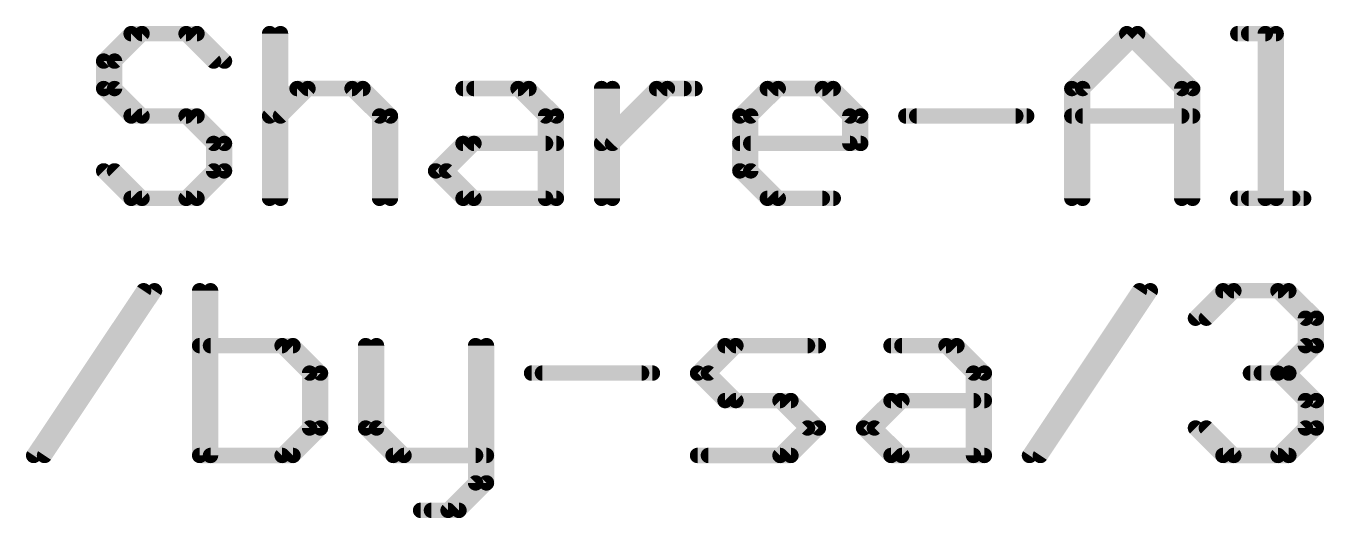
# Model space of a CAD drawing. Extents: x -20 to 87, y -16 to 68.
# Drawn here: x 52.37 to 65.18, y -9.43 to -4.57 of the extents above; entities that cross this region are included whole.
import ezdxf

# ---------------------------------------------------------------- set-up
doc = ezdxf.new("R2010")
doc.units = 0
doc.layers.add('51', color=53, linetype='CONTINUOUS')

msp = doc.modelspace()

# ---------------------------------------------------------------- linework, layer by layer
at = {"layer": '51', "const_width": 0.1524}
for points in [[(53.4087, -4.6468), (53.1375, -4.918)], [(53.5158, -4.6468), (53.2447, -4.918)], [(53.951, -4.6468), (53.4087, -4.6468)], [(54.0581, -4.6468), (53.5158, -4.6468)], [(54.2222, -4.918), (53.951, -4.6468)], [(54.3293, -4.918), (54.0581, -4.6468)], [(54.7747, -4.6468), (54.7747, -6.2738)], [(54.8818, -4.6468), (54.8818, -6.2738)], [(62.6876, -5.1891), (63.2299, -4.6468)], [(62.7947, -5.1891), (63.3371, -4.6468)], [(63.2299, -4.6468), (63.7723, -5.1891)], [(63.3371, -4.6468), (63.8794, -5.1891)], [(64.3248, -4.6468), (64.5959, -4.6468)], [(64.4319, -4.6468), (64.7031, -4.6468)], [(64.5959, -4.6468), (64.5959, -6.2738)], [(64.7031, -4.6468), (64.7031, -6.2738)], [(53.1375, -4.918), (53.1375, -5.1891)], [(53.2447, -4.918), (53.2447, -5.1891)], [(53.1375, -5.1891), (53.4087, -5.4603)], [(53.2447, -5.1891), (53.5158, -5.4603)], [(54.7747, -5.4603), (55.0459, -5.1891)], [(54.8818, -5.4603), (55.153, -5.1891)], [(55.0459, -5.1891), (55.5882, -5.1891)], [(55.153, -5.1891), (55.6953, -5.1891)], [(55.5882, -5.1891), (55.8593, -5.4603)], [(55.6953, -5.1891), (55.9665, -5.4603)], [(56.683, -5.1891), (57.2253, -5.1891)], [(56.7901, -5.1891), (57.3325, -5.1891)], [(57.2253, -5.1891), (57.4965, -5.4603)], [(57.3325, -5.1891), (57.6036, -5.4603)], [(58.049, -6.2738), (58.049, -5.1891)], [(58.049, -5.7315), (58.5913, -5.1891)], [(58.1561, -6.2738), (58.1561, -5.1891)], [(58.1561, -5.7315), (58.6985, -5.1891)], [(58.5913, -5.1891), (58.8625, -5.1891)], [(58.6985, -5.1891), (58.9696, -5.1891)], [(59.4133, -5.4603), (59.6845, -5.1891)], [(59.5204, -5.4603), (59.7916, -5.1891)], [(59.6845, -5.1891), (60.2268, -5.1891)], [(59.7916, -5.1891), (60.3339, -5.1891)], [(60.2268, -5.1891), (60.498, -5.4603)], [(60.3339, -5.1891), (60.6051, -5.4603)], [(62.6876, -6.2738), (62.6876, -5.1891)], [(62.7947, -6.2738), (62.7947, -5.1891)], [(63.7723, -5.1891), (63.7723, -6.2738)], [(63.8794, -5.1891), (63.8794, -6.2738)], [(53.4087, -5.4603), (53.951, -5.4603)], [(53.5158, -5.4603), (54.0581, -5.4603)], [(53.951, -5.4603), (54.2222, -5.7315)], [(54.0581, -5.4603), (54.3293, -5.7315)], [(55.8593, -5.4603), (55.8593, -6.2738)], [(55.9665, -5.4603), (55.9665, -6.2738)], [(57.4965, -5.4603), (57.4965, -6.2738)], [(57.6036, -5.4603), (57.6036, -6.2738)], [(59.4133, -6.0026), (59.4133, -5.4603)], [(59.5204, -6.0026), (59.5204, -5.4603)], [(60.498, -5.4603), (60.498, -5.7315)], [(60.6051, -5.4603), (60.6051, -5.7315)], [(61.0505, -5.4603), (62.1351, -5.4603)], [(61.1576, -5.4603), (62.2422, -5.4603)], [(62.6876, -5.4603), (63.7723, -5.4603)], [(62.7947, -5.4603), (63.8794, -5.4603)], [(54.2222, -5.7315), (54.2222, -6.0026)], [(54.3293, -5.7315), (54.3293, -6.0026)], [(56.4118, -6.0026), (56.683, -5.7315)], [(56.519, -6.0026), (56.7901, -5.7315)], [(56.683, -5.7315), (57.4965, -5.7315)], [(56.7901, -5.7315), (57.6036, -5.7315)], [(60.498, -5.7315), (59.4133, -5.7315)], [(60.6051, -5.7315), (59.5204, -5.7315)], [(53.4087, -6.2738), (53.1375, -6.0026)], [(53.5158, -6.2738), (53.2447, -6.0026)], [(54.2222, -6.0026), (53.951, -6.2738)], [(54.3293, -6.0026), (54.0581, -6.2738)], [(56.683, -6.2738), (56.4118, -6.0026)], [(56.7901, -6.2738), (56.519, -6.0026)], [(59.6845, -6.2738), (59.4133, -6.0026)], [(59.7916, -6.2738), (59.5204, -6.0026)], [(53.951, -6.2738), (53.4087, -6.2738)], [(54.0581, -6.2738), (53.5158, -6.2738)], [(57.4965, -6.2738), (56.683, -6.2738)], [(57.6036, -6.2738), (56.7901, -6.2738)], [(60.2268, -6.2738), (59.6845, -6.2738)], [(60.3339, -6.2738), (59.7916, -6.2738)], [(64.3248, -6.2738), (64.8671, -6.2738)], [(64.4319, -6.2738), (64.9742, -6.2738)], [(52.4474, -8.8138), (53.532, -7.1868)], [(52.5545, -8.8138), (53.6391, -7.1868)], [(54.0845, -7.1868), (54.0845, -8.8138)], [(54.1916, -7.1868), (54.1916, -8.8138)], [(62.2703, -8.8138), (63.355, -7.1868)], [(62.3774, -8.8138), (63.4621, -7.1868)], [(63.9075, -7.458), (64.1786, -7.1868)], [(64.0146, -7.458), (64.2857, -7.1868)], [(64.1786, -7.1868), (64.7209, -7.1868)], [(64.2857, -7.1868), (64.8281, -7.1868)], [(64.7209, -7.1868), (64.9921, -7.458)], [(64.8281, -7.1868), (65.0992, -7.458)], [(64.9921, -7.458), (64.9921, -7.7291)], [(65.0992, -7.458), (65.0992, -7.7291)], [(54.898, -7.7291), (54.0845, -7.7291)], [(55.0051, -7.7291), (54.1916, -7.7291)], [(55.1692, -8.0003), (54.898, -7.7291)], [(55.2763, -8.0003), (55.0051, -7.7291)], [(55.7217, -7.7291), (55.7217, -8.5426)], [(55.8288, -7.7291), (55.8288, -8.5426)], [(56.8063, -7.7291), (56.8063, -9.085)], [(56.9135, -7.7291), (56.9135, -9.085)], [(58.996, -8.0003), (59.2671, -7.7291)], [(59.1031, -8.0003), (59.3743, -7.7291)], [(59.2671, -7.7291), (60.0806, -7.7291)], [(59.3743, -7.7291), (60.1878, -7.7291)], [(60.9043, -7.7291), (61.4466, -7.7291)], [(61.0114, -7.7291), (61.5538, -7.7291)], [(61.4466, -7.7291), (61.7178, -8.0003)], [(61.5538, -7.7291), (61.8249, -8.0003)], [(64.9921, -7.7291), (64.7209, -8.0003)], [(65.0992, -7.7291), (64.8281, -8.0003)], [(55.1692, -8.5426), (55.1692, -8.0003)], [(55.2763, -8.5426), (55.2763, -8.0003)], [(57.3588, -8.0003), (58.4435, -8.0003)], [(57.4659, -8.0003), (58.5506, -8.0003)], [(59.2671, -8.2715), (58.996, -8.0003)], [(59.3743, -8.2715), (59.1031, -8.0003)], [(61.7178, -8.0003), (61.7178, -8.8138)], [(61.8249, -8.0003), (61.8249, -8.8138)], [(64.7209, -8.0003), (64.4498, -8.0003)], [(64.8281, -8.0003), (64.5569, -8.0003)], [(64.7209, -8.0003), (64.9921, -8.2715)], [(64.8281, -8.0003), (65.0992, -8.2715)], [(59.8095, -8.2715), (59.2671, -8.2715)], [(59.9166, -8.2715), (59.3743, -8.2715)], [(60.0806, -8.5426), (59.8095, -8.2715)], [(60.1878, -8.5426), (59.9166, -8.2715)], [(60.6331, -8.5426), (60.9043, -8.2715)], [(60.7403, -8.5426), (61.0114, -8.2715)], [(60.9043, -8.2715), (61.7178, -8.2715)], [(61.0114, -8.2715), (61.8249, -8.2715)], [(64.9921, -8.2715), (64.9921, -8.5426)], [(65.0992, -8.2715), (65.0992, -8.5426)], [(54.898, -8.8138), (55.1692, -8.5426)], [(55.0051, -8.8138), (55.2763, -8.5426)], [(55.7217, -8.5426), (55.9928, -8.8138)], [(55.8288, -8.5426), (56.1, -8.8138)], [(59.8095, -8.8138), (60.0806, -8.5426)], [(59.9166, -8.8138), (60.1878, -8.5426)], [(60.9043, -8.8138), (60.6331, -8.5426)], [(61.0114, -8.8138), (60.7403, -8.5426)], [(64.1786, -8.8138), (63.9075, -8.5426)], [(64.2857, -8.8138), (64.0146, -8.5426)], [(64.9921, -8.5426), (64.7209, -8.8138)], [(65.0992, -8.5426), (64.8281, -8.8138)], [(54.0845, -8.8138), (54.898, -8.8138)], [(54.1916, -8.8138), (55.0051, -8.8138)], [(55.9928, -8.8138), (56.8063, -8.8138)], [(56.1, -8.8138), (56.9135, -8.8138)], [(58.996, -8.8138), (59.8095, -8.8138)], [(59.1031, -8.8138), (59.9166, -8.8138)], [(61.7178, -8.8138), (60.9043, -8.8138)], [(61.8249, -8.8138), (61.0114, -8.8138)], [(64.7209, -8.8138), (64.1786, -8.8138)], [(64.8281, -8.8138), (64.2857, -8.8138)], [(56.8063, -9.085), (56.5352, -9.3561)], [(56.9135, -9.085), (56.6423, -9.3561)], [(56.5352, -9.3561), (56.264, -9.3561)], [(56.6423, -9.3561), (56.3711, -9.3561)]]:
    msp.add_lwpolyline(points, dxfattribs=at)
at = {"layer": '51', "const_width": 0.0762}
for points in [[(53.4087, -4.6087, 1), (53.4087, -4.6849)], [(53.4356, -4.6738, 1), (53.3818, -4.6199)], [(53.5158, -4.6087, 1), (53.5158, -4.6849)], [(53.5428, -4.6738, 1), (53.4889, -4.6199)], [(53.978, -4.6199, 1), (53.9241, -4.6738)], [(53.951, -4.6849, 1), (53.951, -4.6087)], [(54.0851, -4.6199, 1), (54.0312, -4.6738)], [(54.0581, -4.6849, 1), (54.0581, -4.6087)], [(54.8128, -4.6468, 1), (54.7366, -4.6468)], [(54.9199, -4.6468, 1), (54.8437, -4.6468)], [(63.2569, -4.6199, 1), (63.203, -4.6738)], [(63.2569, -4.6738, 1), (63.203, -4.6199)], [(63.364, -4.6199, 1), (63.3101, -4.6738)], [(63.364, -4.6738, 1), (63.3101, -4.6199)], [(64.3248, -4.6087, 1), (64.3248, -4.6849)], [(64.4319, -4.6087, 1), (64.4319, -4.6849)], [(64.634, -4.6468, 1), (64.5578, -4.6468)], [(64.5959, -4.6849, 1), (64.5959, -4.6087)], [(64.7412, -4.6468, 1), (64.665, -4.6468)], [(64.7031, -4.6849, 1), (64.7031, -4.6087)], [(53.1756, -4.918, 1), (53.0994, -4.918)], [(53.1106, -4.891, 1), (53.1645, -4.9449)], [(53.2177, -4.891, 1), (53.2716, -4.9449)], [(53.2828, -4.918, 1), (53.2066, -4.918)], [(54.1953, -4.9449, 1), (54.2491, -4.891)], [(54.3024, -4.9449, 1), (54.3563, -4.891)], [(53.1645, -5.1622, 1), (53.1106, -5.2161)], [(53.2716, -5.1622, 1), (53.2177, -5.2161)], [(55.0459, -5.151, 1), (55.0459, -5.2272)], [(55.0728, -5.2161, 1), (55.0189, -5.1622)], [(55.153, -5.151, 1), (55.153, -5.2272)], [(55.1799, -5.2161, 1), (55.126, -5.1622)], [(55.6151, -5.1622, 1), (55.5612, -5.2161)], [(55.5882, -5.2272, 1), (55.5882, -5.151)], [(55.7222, -5.1622, 1), (55.6684, -5.2161)], [(55.6953, -5.2272, 1), (55.6953, -5.151)], [(56.683, -5.151, 1), (56.683, -5.2272)], [(56.7901, -5.151, 1), (56.7901, -5.2272)], [(57.2523, -5.1622, 1), (57.1984, -5.2161)], [(57.2253, -5.2272, 1), (57.2253, -5.151)], [(57.3594, -5.1622, 1), (57.3055, -5.2161)], [(57.3325, -5.2272, 1), (57.3325, -5.151)], [(58.0871, -5.1891, 1), (58.0109, -5.1891)], [(58.1942, -5.1891, 1), (58.118, -5.1891)], [(58.5913, -5.151, 1), (58.5913, -5.2272)], [(58.6183, -5.2161, 1), (58.5644, -5.1622)], [(58.6985, -5.151, 1), (58.6985, -5.2272)], [(58.7254, -5.2161, 1), (58.6715, -5.1622)], [(58.8625, -5.2272, 1), (58.8625, -5.151)], [(58.9696, -5.2272, 1), (58.9696, -5.151)], [(59.6845, -5.151, 1), (59.6845, -5.2272)], [(59.7114, -5.2161, 1), (59.6575, -5.1622)], [(59.7916, -5.151, 1), (59.7916, -5.2272)], [(59.8185, -5.2161, 1), (59.7646, -5.1622)], [(60.2537, -5.1622, 1), (60.1998, -5.2161)], [(60.2268, -5.2272, 1), (60.2268, -5.151)], [(60.3609, -5.1622, 1), (60.307, -5.2161)], [(60.3339, -5.2272, 1), (60.3339, -5.151)], [(62.7257, -5.1891, 1), (62.6495, -5.1891)], [(62.8328, -5.1891, 1), (62.7566, -5.1891)], [(63.8104, -5.1891, 1), (63.7342, -5.1891)], [(63.9175, -5.1891, 1), (63.8413, -5.1891)], [(53.0994, -5.1891, 1), (53.1756, -5.1891)], [(53.2066, -5.1891, 1), (53.2828, -5.1891)], [(62.6607, -5.1622, 1), (62.7146, -5.2161)], [(62.7678, -5.1622, 1), (62.8217, -5.2161)], [(63.7453, -5.2161, 1), (63.7992, -5.1622)], [(63.8524, -5.2161, 1), (63.9063, -5.1622)], [(53.4087, -5.4222, 1), (53.4087, -5.4984)], [(53.3818, -5.4872, 1), (53.4356, -5.4334)], [(53.5158, -5.4222, 1), (53.5158, -5.4984)], [(53.4889, -5.4872, 1), (53.5428, -5.4334)], [(53.978, -5.4334, 1), (53.9241, -5.4872)], [(53.951, -5.4984, 1), (53.951, -5.4222)], [(54.0851, -5.4334, 1), (54.0312, -5.4872)], [(54.0581, -5.4984, 1), (54.0581, -5.4222)], [(54.7477, -5.4334, 1), (54.8016, -5.4872)], [(54.8549, -5.4334, 1), (54.9088, -5.4872)], [(55.8974, -5.4603, 1), (55.8212, -5.4603)], [(55.8324, -5.4872, 1), (55.8863, -5.4334)], [(56.0046, -5.4603, 1), (55.9284, -5.4603)], [(55.9395, -5.4872, 1), (55.9934, -5.4334)], [(57.5346, -5.4603, 1), (57.4584, -5.4603)], [(57.4696, -5.4872, 1), (57.5234, -5.4334)], [(57.6417, -5.4603, 1), (57.5655, -5.4603)], [(57.5767, -5.4872, 1), (57.6306, -5.4334)], [(59.4514, -5.4603, 1), (59.3752, -5.4603)], [(59.3864, -5.4334, 1), (59.4402, -5.4872)], [(59.5585, -5.4603, 1), (59.4823, -5.4603)], [(59.4935, -5.4334, 1), (59.5474, -5.4872)], [(60.5361, -5.4603, 1), (60.4599, -5.4603)], [(60.471, -5.4872, 1), (60.5249, -5.4334)], [(60.6432, -5.4603, 1), (60.567, -5.4603)], [(60.5781, -5.4872, 1), (60.632, -5.4334)], [(61.0505, -5.4222, 1), (61.0505, -5.4984)], [(61.1576, -5.4222, 1), (61.1576, -5.4984)], [(62.1351, -5.4984, 1), (62.1351, -5.4222)], [(62.2422, -5.4984, 1), (62.2422, -5.4222)], [(62.6876, -5.4222, 1), (62.6876, -5.4984)], [(62.7947, -5.4222, 1), (62.7947, -5.4984)], [(63.7723, -5.4984, 1), (63.7723, -5.4222)], [(63.8794, -5.4984, 1), (63.8794, -5.4222)], [(54.2603, -5.7315, 1), (54.1841, -5.7315)], [(54.1952, -5.7584, 1), (54.2491, -5.7045)], [(54.3674, -5.7315, 1), (54.2912, -5.7315)], [(54.3024, -5.7584, 1), (54.3563, -5.7045)], [(56.683, -5.6934, 1), (56.683, -5.7696)], [(56.7099, -5.7584, 1), (56.6561, -5.7045)], [(56.7901, -5.6934, 1), (56.7901, -5.7696)], [(56.8171, -5.7584, 1), (56.7632, -5.7045)], [(57.4965, -5.7696, 1), (57.4965, -5.6934)], [(57.6036, -5.7696, 1), (57.6036, -5.6934)], [(58.0221, -5.7045, 1), (58.0759, -5.7584)], [(58.1292, -5.7045, 1), (58.1831, -5.7584)], [(59.4133, -5.6934, 1), (59.4133, -5.7696)], [(59.5204, -5.6934, 1), (59.5204, -5.7696)], [(60.4599, -5.7315, 1), (60.5361, -5.7315)], [(60.498, -5.7696, 1), (60.498, -5.6934)], [(60.567, -5.7315, 1), (60.6432, -5.7315)], [(60.6051, -5.7696, 1), (60.6051, -5.6934)], [(53.1645, -5.9757, 1), (53.1106, -6.0296)], [(53.2716, -5.9757, 1), (53.2177, -6.0296)], [(54.1841, -6.0026, 1), (54.2603, -6.0026)], [(54.2491, -6.0296, 1), (54.1953, -5.9757)], [(54.2912, -6.0026, 1), (54.3674, -6.0026)], [(54.3563, -6.0296, 1), (54.3024, -5.9757)], [(56.4388, -5.9757, 1), (56.3849, -6.0296)], [(56.3849, -5.9757, 1), (56.4388, -6.0296)], [(56.5459, -5.9757, 1), (56.492, -6.0296)], [(56.492, -5.9757, 1), (56.5459, -6.0296)], [(59.4402, -5.9757, 1), (59.3864, -6.0296)], [(59.3752, -6.0026, 1), (59.4514, -6.0026)], [(59.5474, -5.9757, 1), (59.4935, -6.0296)], [(59.4823, -6.0026, 1), (59.5585, -6.0026)], [(53.4087, -6.2357, 1), (53.4087, -6.3119)], [(53.3818, -6.3007, 1), (53.4356, -6.2469)], [(53.5158, -6.2357, 1), (53.5158, -6.3119)], [(53.4889, -6.3007, 1), (53.5428, -6.2469)], [(53.9241, -6.2469, 1), (53.978, -6.3007)], [(53.951, -6.3119, 1), (53.951, -6.2357)], [(54.0312, -6.2469, 1), (54.0851, -6.3007)], [(54.0581, -6.3119, 1), (54.0581, -6.2357)], [(54.7366, -6.2738, 1), (54.8128, -6.2738)], [(54.8437, -6.2738, 1), (54.9199, -6.2738)], [(55.8212, -6.2738, 1), (55.8974, -6.2738)], [(55.9284, -6.2738, 1), (56.0046, -6.2738)], [(56.683, -6.2357, 1), (56.683, -6.3119)], [(56.6561, -6.3007, 1), (56.7099, -6.2469)], [(56.7901, -6.2357, 1), (56.7901, -6.3119)], [(56.7632, -6.3007, 1), (56.8171, -6.2469)], [(57.4584, -6.2738, 1), (57.5346, -6.2738)], [(57.4965, -6.3119, 1), (57.4965, -6.2357)], [(57.5655, -6.2738, 1), (57.6417, -6.2738)], [(57.6036, -6.3119, 1), (57.6036, -6.2357)], [(58.0109, -6.2738, 1), (58.0871, -6.2738)], [(58.118, -6.2738, 1), (58.1942, -6.2738)], [(59.6845, -6.2357, 1), (59.6845, -6.3119)], [(59.6575, -6.3007, 1), (59.7114, -6.2469)], [(59.7916, -6.2357, 1), (59.7916, -6.3119)], [(59.7646, -6.3007, 1), (59.8185, -6.2469)], [(60.2268, -6.3119, 1), (60.2268, -6.2357)], [(60.3339, -6.3119, 1), (60.3339, -6.2357)], [(62.6495, -6.2738, 1), (62.7257, -6.2738)], [(62.7566, -6.2738, 1), (62.8328, -6.2738)], [(63.7342, -6.2738, 1), (63.8104, -6.2738)], [(63.8413, -6.2738, 1), (63.9175, -6.2738)], [(64.3248, -6.2357, 1), (64.3248, -6.3119)], [(64.4319, -6.2357, 1), (64.4319, -6.3119)], [(64.5578, -6.2738, 1), (64.634, -6.2738)], [(64.665, -6.2738, 1), (64.7412, -6.2738)], [(64.8671, -6.3119, 1), (64.8671, -6.2357)], [(64.9742, -6.3119, 1), (64.9742, -6.2357)], [(53.5637, -7.2079, 1), (53.5003, -7.1657)], [(53.6708, -7.2079, 1), (53.6074, -7.1657)], [(54.1226, -7.1868, 1), (54.0464, -7.1868)], [(54.2297, -7.1868, 1), (54.1535, -7.1868)], [(63.3867, -7.2079, 1), (63.3233, -7.1657)], [(63.4938, -7.2079, 1), (63.4304, -7.1657)], [(64.1786, -7.1487, 1), (64.1786, -7.2249)], [(64.2056, -7.2138, 1), (64.1517, -7.1599)], [(64.2857, -7.1487, 1), (64.2857, -7.2249)], [(64.3127, -7.2138, 1), (64.2588, -7.1599)], [(64.7479, -7.1599, 1), (64.694, -7.2138)], [(64.7209, -7.2249, 1), (64.7209, -7.1487)], [(64.855, -7.1599, 1), (64.8011, -7.2138)], [(64.8281, -7.2249, 1), (64.8281, -7.1487)], [(63.8805, -7.431, 1), (63.9344, -7.4849)], [(63.9876, -7.431, 1), (64.0415, -7.4849)], [(65.0302, -7.458, 1), (64.954, -7.458)], [(64.9652, -7.4849, 1), (65.0191, -7.431)], [(65.1373, -7.458, 1), (65.0611, -7.458)], [(65.0723, -7.4849, 1), (65.1262, -7.431)], [(54.0845, -7.691, 1), (54.0845, -7.7672)], [(54.1916, -7.691, 1), (54.1916, -7.7672)], [(54.925, -7.7022, 1), (54.8711, -7.7561)], [(54.898, -7.7672, 1), (54.898, -7.691)], [(55.0321, -7.7022, 1), (54.9782, -7.7561)], [(55.0051, -7.7672, 1), (55.0051, -7.691)], [(55.7598, -7.7291, 1), (55.6836, -7.7291)], [(55.8669, -7.7291, 1), (55.7907, -7.7291)], [(56.8444, -7.7291, 1), (56.7682, -7.7291)], [(56.9516, -7.7291, 1), (56.8754, -7.7291)], [(59.2671, -7.691, 1), (59.2671, -7.7672)], [(59.2941, -7.7561, 1), (59.2402, -7.7022)], [(59.3743, -7.691, 1), (59.3743, -7.7672)], [(59.4012, -7.7561, 1), (59.3473, -7.7022)], [(60.0806, -7.7672, 1), (60.0806, -7.691)], [(60.1878, -7.7672, 1), (60.1878, -7.691)], [(60.9043, -7.691, 1), (60.9043, -7.7672)], [(61.0114, -7.691, 1), (61.0114, -7.7672)], [(61.4736, -7.7022, 1), (61.4197, -7.7561)], [(61.4466, -7.7672, 1), (61.4466, -7.691)], [(61.5807, -7.7022, 1), (61.5268, -7.7561)], [(61.5538, -7.7672, 1), (61.5538, -7.691)], [(65.0191, -7.7561, 1), (64.9652, -7.7022)], [(65.1262, -7.7561, 1), (65.0723, -7.7022)], [(64.954, -7.7291, 1), (65.0302, -7.7291)], [(65.0611, -7.7291, 1), (65.1373, -7.7291)], [(55.2073, -8.0003, 1), (55.1311, -8.0003)], [(55.1422, -8.0272, 1), (55.1961, -7.9734)], [(55.3144, -8.0003, 1), (55.2382, -8.0003)], [(55.2494, -8.0272, 1), (55.3032, -7.9734)], [(57.3588, -7.9622, 1), (57.3588, -8.0384)], [(57.4659, -7.9622, 1), (57.4659, -8.0384)], [(58.4435, -8.0384, 1), (58.4435, -7.9622)], [(58.5506, -8.0384, 1), (58.5506, -7.9622)], [(59.0229, -7.9734, 1), (58.969, -8.0272)], [(58.969, -7.9734, 1), (59.0229, -8.0272)], [(59.13, -7.9734, 1), (59.0762, -8.0272)], [(59.0762, -7.9734, 1), (59.13, -8.0272)], [(61.7559, -8.0003, 1), (61.6797, -8.0003)], [(61.6909, -8.0272, 1), (61.7447, -7.9734)], [(61.863, -8.0003, 1), (61.7868, -8.0003)], [(61.798, -8.0272, 1), (61.8519, -7.9734)], [(64.4498, -7.9622, 1), (64.4498, -8.0384)], [(64.5569, -7.9622, 1), (64.5569, -8.0384)], [(64.7479, -7.9734, 1), (64.694, -8.0272)], [(64.694, -7.9734, 1), (64.7479, -8.0272)], [(64.7209, -8.0384, 1), (64.7209, -7.9622)], [(64.855, -7.9734, 1), (64.8011, -8.0272)], [(64.8011, -7.9734, 1), (64.855, -8.0272)], [(64.8281, -8.0384, 1), (64.8281, -7.9622)], [(59.2671, -8.2334, 1), (59.2671, -8.3096)], [(59.2402, -8.2984, 1), (59.2941, -8.2445)], [(59.3743, -8.2334, 1), (59.3743, -8.3096)], [(59.3473, -8.2984, 1), (59.4012, -8.2445)], [(59.8364, -8.2445, 1), (59.7825, -8.2984)], [(59.8095, -8.3096, 1), (59.8095, -8.2334)], [(59.9435, -8.2445, 1), (59.8897, -8.2984)], [(59.9166, -8.3096, 1), (59.9166, -8.2334)], [(60.9043, -8.2334, 1), (60.9043, -8.3096)], [(60.9312, -8.2984, 1), (60.8774, -8.2445)], [(61.0114, -8.2334, 1), (61.0114, -8.3096)], [(61.0384, -8.2984, 1), (60.9845, -8.2445)], [(61.7178, -8.3096, 1), (61.7178, -8.2334)], [(61.8249, -8.3096, 1), (61.8249, -8.2334)], [(65.0302, -8.2715, 1), (64.954, -8.2715)], [(64.9652, -8.2984, 1), (65.0191, -8.2445)], [(65.1373, -8.2715, 1), (65.0611, -8.2715)], [(65.0723, -8.2984, 1), (65.1262, -8.2445)], [(55.1311, -8.5426, 1), (55.2073, -8.5426)], [(55.1961, -8.5696, 1), (55.1422, -8.5157)], [(55.2382, -8.5426, 1), (55.3144, -8.5426)], [(55.3032, -8.5696, 1), (55.2494, -8.5157)], [(55.7486, -8.5157, 1), (55.6947, -8.5696)], [(55.6836, -8.5426, 1), (55.7598, -8.5426)], [(55.8557, -8.5157, 1), (55.8019, -8.5696)], [(55.7907, -8.5426, 1), (55.8669, -8.5426)], [(60.1076, -8.5696, 1), (60.0537, -8.5157)], [(60.0537, -8.5696, 1), (60.1076, -8.5157)], [(60.2147, -8.5696, 1), (60.1608, -8.5157)], [(60.1608, -8.5696, 1), (60.2147, -8.5157)], [(60.6601, -8.5157, 1), (60.6062, -8.5696)], [(60.6062, -8.5157, 1), (60.6601, -8.5696)], [(60.7672, -8.5157, 1), (60.7133, -8.5696)], [(60.7133, -8.5157, 1), (60.7672, -8.5696)], [(63.9344, -8.5157, 1), (63.8805, -8.5696)], [(64.0415, -8.5157, 1), (63.9876, -8.5696)], [(64.954, -8.5426, 1), (65.0302, -8.5426)], [(65.0191, -8.5696, 1), (64.9652, -8.5157)], [(65.0611, -8.5426, 1), (65.1373, -8.5426)], [(65.1262, -8.5696, 1), (65.0723, -8.5157)], [(52.4157, -8.7927, 1), (52.4791, -8.8349)], [(52.5228, -8.7927, 1), (52.5862, -8.8349)], [(54.0845, -8.7757, 1), (54.0845, -8.8519)], [(54.0464, -8.8138, 1), (54.1226, -8.8138)], [(54.1916, -8.7757, 1), (54.1916, -8.8519)], [(54.1535, -8.8138, 1), (54.2297, -8.8138)], [(54.8711, -8.7869, 1), (54.9249, -8.8407)], [(54.898, -8.8519, 1), (54.898, -8.7757)], [(54.9782, -8.7869, 1), (55.0321, -8.8407)], [(55.0051, -8.8519, 1), (55.0051, -8.7757)], [(55.9928, -8.7757, 1), (55.9928, -8.8519)], [(55.9659, -8.8407, 1), (56.0198, -8.7869)], [(56.1, -8.7757, 1), (56.1, -8.8519)], [(56.073, -8.8407, 1), (56.1269, -8.7869)], [(56.8063, -8.8519, 1), (56.8063, -8.7757)], [(56.9135, -8.8519, 1), (56.9135, -8.7757)], [(58.996, -8.7757, 1), (58.996, -8.8519)], [(59.1031, -8.7757, 1), (59.1031, -8.8519)], [(59.7825, -8.7869, 1), (59.8364, -8.8407)], [(59.8095, -8.8519, 1), (59.8095, -8.7757)], [(59.8897, -8.7869, 1), (59.9435, -8.8407)], [(59.9166, -8.8519, 1), (59.9166, -8.7757)], [(60.9043, -8.7757, 1), (60.9043, -8.8519)], [(60.8774, -8.8407, 1), (60.9312, -8.7869)], [(61.0114, -8.7757, 1), (61.0114, -8.8519)], [(60.9845, -8.8407, 1), (61.0384, -8.7869)], [(61.6797, -8.8138, 1), (61.7559, -8.8138)], [(61.7178, -8.8519, 1), (61.7178, -8.7757)], [(61.7868, -8.8138, 1), (61.863, -8.8138)], [(61.8249, -8.8519, 1), (61.8249, -8.7757)], [(62.2386, -8.7927, 1), (62.302, -8.8349)], [(62.3457, -8.7927, 1), (62.4091, -8.8349)], [(64.1786, -8.7757, 1), (64.1786, -8.8519)], [(64.1517, -8.8407, 1), (64.2056, -8.7869)], [(64.2857, -8.7757, 1), (64.2857, -8.8519)], [(64.2588, -8.8407, 1), (64.3127, -8.7869)], [(64.694, -8.7869, 1), (64.7479, -8.8407)], [(64.7209, -8.8519, 1), (64.7209, -8.7757)], [(64.8011, -8.7869, 1), (64.855, -8.8407)], [(64.8281, -8.8519, 1), (64.8281, -8.7757)], [(56.7682, -9.085, 1), (56.8444, -9.085)], [(56.8333, -9.1119, 1), (56.7794, -9.058)], [(56.8754, -9.085, 1), (56.9516, -9.085)], [(56.9404, -9.1119, 1), (56.8865, -9.058)], [(56.264, -9.318, 1), (56.264, -9.3942)], [(56.3711, -9.318, 1), (56.3711, -9.3942)], [(56.5082, -9.3292, 1), (56.5621, -9.3831)], [(56.5352, -9.3942, 1), (56.5352, -9.318)], [(56.6153, -9.3292, 1), (56.6692, -9.3831)], [(56.6423, -9.3942, 1), (56.6423, -9.318)]]:
    msp.add_lwpolyline(points, format="xyb", dxfattribs=at)

doc.saveas('drawing.dxf')
